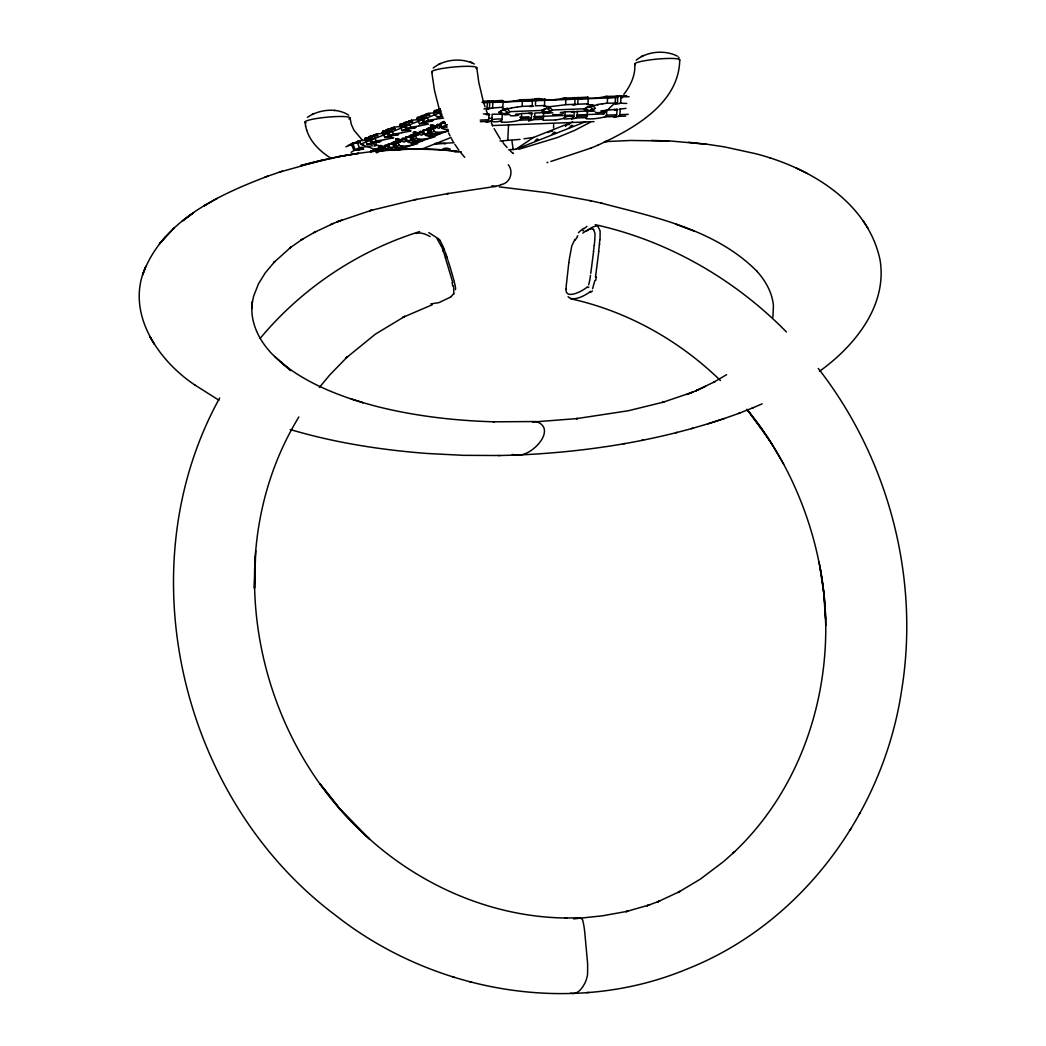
<?xml version="1.0" encoding="UTF-8"?>
<svg xmlns="http://www.w3.org/2000/svg" width="1046" height="1046" viewBox="0 0 1046 1046"><rect width="100%" height="100%" fill="white"/><g stroke="black" fill="none" stroke-linecap="round" stroke-linejoin="round"><path stroke-width="1.5" d="M588.715 106.522L585.42 108.941L589.447 110.562M572.424 104.94A28.83 1.752 -3.7 0 1 572.868 104.796L574.803 104.312L575.039 97.984M616.395 103.41L617.506 103.136L617.702 96.219M586.989 104.325A20.384 1.242 -3.7 0 1 588.061 103.802L588.192 97.291A6.616 1.255 78.1 0 0 588.048 98.272M819.005 562.003C840.396 665.282 810.912 780.473 732.788 853.418L734.593 851.758L723.571 861.564L700.323 879.15L677.991 892.486L680.318 891.284L657.319 901.979L659.778 900.998L646.873 905.784L649.736 904.816L625.887 911.628L628.463 911.118L602.483 915.799L573.613 918.898M553.569 127.978L553.648 124.644M440.928 112.654L439.686 108.862M549.699 112.092L552.314 110.235L550.549 107.96M517.404 107.045L517.535 107.019A20.201 1.229 -3.7 0 0 522.176 106.365L522.372 100.05A2.432 1.334 -86.9 0 0 522.072 99.801A6.603 3.543 -66.2 0 0 520.45 100.194M560.944 105.332A18.841 1.138 -3.7 0 0 565.651 104.665L565.794 98.311A2.445 1.373 -86.3 0 0 565.546 98.115M617.506 103.136L607.334 103.162L607.556 96.807M491.816 108.156L492.666 107.986L492.784 101.07M544.678 98.939L544.548 105.489L535.434 105.842L535.644 99.566M566.082 288.866C564.84 300.437 583.053 290.919 587.146 287.035M577.575 104.273L578.255 97.971M619.206 103.462L620.683 103.201L620.958 96.245M488.338 108.549L489.45 108.3L489.79 101.41M492.666 107.986L502.878 107.215L503.139 100.743A6.616 1.255 78.1 0 0 502.904 101.58M529.851 106.587A28.83 1.752 -3.7 0 1 530.296 106.457L532.153 105.986L532.401 99.527M575.195 98.782L566.082 99.135M588.427 98.272L578.399 98.664M617.938 97.121L607.739 97.513M255.224 556.969L254.453 588.31L255.721 550.719M489.829 101.527L489.816 101.462A5.243 1.687 81.9 0 0 488.744 100.991L488.286 101.174A37.264 4.668 -5.3 0 0 487.619 101.567L486.874 108.993L487.58 108.732M483.383 113.909L489.031 114.145L488.626 119.767L480.258 120.094M502.015 119.257L502.381 114.184L492.221 114.197L491.829 119.649C509.206 116.812 501.439 123.585 490.391 121.336M521.326 118.499L521.679 113.543L531.708 113.151L531.355 118.106L521.326 118.499L519.744 120.172A18.41 2.301 -5.3 0 1 513.403 121.506L510.03 121.924A7.584 0.954 -5.3 0 1 503.165 122.199L501.74 122.003M543.672 117.636L534.558 117.989L534.911 113.02L544.025 112.667L542.626 119.715L543.266 120.238L555.439 119.963M564.814 116.812L565.167 111.857L574.28 111.491L573.927 116.459C565.507 114.825 556.119 121.192 572.881 118.106M577.484 111.373L577.13 116.328L587.159 115.949L587.512 110.981L576.738 111.517M586.884 118.695L588.31 118.878A7.584 0.954 -5.3 0 0 595.174 118.629L598.482 118.185A18.41 2.301 -5.3 0 0 604.823 116.864L606.419 115.465L606.837 110.118L617.048 109.346L616.656 114.799A4.668 1.425 -85.1 0 1 615.623 116.132M625.979 108.379L620.265 109.046L619.86 114.668L628.228 114.354M251.825 307.955L251.772 308.635L252.374 301.666C249.589 319.631 257.447 337.518 269.201 350.789C272.758 356.189 312.375 388.759 274.588 356.49M600.051 239.822L600.116 230.931L597.763 226.028A52.378 16.004 -61.5 0 0 586.231 231.362M772.902 317.265L773.425 305.694C772.301 292.592 765.45 280.746 756.807 271.11L757.186 271.515C715.974 229.702 655.515 217.306 600.757 203.016L602.091 203.29L589.63 200.544M508.108 109.647L509.742 111.883L507.062 113.753M587.159 115.949L586.466 117.479A18.37 2.301 -5.3 0 0 586.728 118.708M599.646 243.823L599.515 245.052M594.285 245.274L594.468 243.496A65.833 13.912 -80.2 0 0 594.756 240.332L595.03 233.559L593.683 229.675M507.794 140.007L508.565 124.579M593.579 251.498L590.768 273.346M598.796 251.419L595.841 274.327M568.828 262.585L566.317 285.153A72.318 35.028 -76 0 0 566.03 288.892M546.783 112.21L542.835 110.497L546.339 108.117M590.493 275.242L590.297 276.615A66.055 14.121 -80.2 0 1 589.866 279.779L588.637 284.957M595.736 274.98L595.436 277.072M594.913 280.433L592.559 288.722M594.926 108.549L592.481 110.392M252.321 302.386L253.642 296.149L258.48 283.832L265.292 272.836L274.823 261.474L273.738 262.559L291.115 247L289.507 248.216L302.922 238.867L300.908 240.135L315.814 231.506M455.52 289.703L455.546 287.532M569.233 128.07L570.933 125.847A10.708 3.295 -67.5 0 1 572.123 125.324L572.973 125.978M145.368 267.423C125.193 312.676 157.959 360.478 194.948 385.046M145.773 266.351L142.622 274.98C161.476 221.229 218.183 194.948 267.841 176.159M453.899 294.109L453.572 285.924M219.66 397.977C125.768 567.991 180.579 798.556 334.55 914.544L335.688 915.42C433.083 992.066 571.417 1017.183 687.039 969.041C801.511 923.84 882.732 812.703 901.325 692.295L901.534 690.87C920.127 577.993 888.499 458.514 818.299 368.454M368.754 137.078L371.278 142.884L376.978 142.164A28.935 2.824 -9 0 0 378.757 141.929L380.077 141.772M386.066 130.227L388.589 136.019L394.29 135.313A28.935 2.824 -9 0 0 396.068 135.078L398.317 134.803M403.377 123.376L405.887 129.168L411.601 128.462A28.935 2.824 -9 0 0 413.366 128.227L415.21 128.004M420.675 116.524L423.199 122.317L428.899 121.611A28.935 2.824 -9 0 0 430.677 121.375L432.011 121.205M528.635 120.761L528.897 120.512A39.722 4.982 -5.3 0 1 529.603 120.107L529.995 119.911M503.034 141.72L502.145 141.694M298.855 416.988C216.823 550.967 253.289 736.907 369.539 838.997L340.395 809.526L320.05 783.885L340.735 809.826L363.511 833.466M849.967 830.367L851.065 828.484M859.237 814.389L860.296 812.572M534.898 141.132L536.402 139.484A10.735 3.295 -67.5 0 1 537.579 139.026L538.35 139.759M552.236 134.215L553.765 132.607A10.722 3.295 -67.5 0 1 554.929 132.162L555.661 132.934M351.208 144.021L354.032 150.441L357.471 150.009M574.895 239.403L571.783 245.954L569.39 258.78A180.84 88.243 -75.9 0 0 568.854 262.585M623.808 94.362C630.542 85.772 635.707 75.077 634.726 63.911M319.344 387.491L329.725 374.991L347.703 356.49L345.899 358.15L375.383 334.145L404.972 316.284L402.618 317.487L432.194 304.791M442.04 149.46L444.628 148.31A10.708 8.394 30.3 0 1 447.479 148.257L450.225 149.133M260.219 338.303C301.732 288.474 357.693 250.896 419.642 231.624M165.634 236.54L159.358 243.849L174.146 228.041L172.812 229.362M613.963 117.4L614.198 117.204A39.722 4.982 -5.3 0 1 614.917 116.799L615.296 116.603M404.828 122.67L407.195 128.658L412.516 128.096A29.38 2.863 -9 0 1 414.085 127.939L414.451 127.913M577.157 236.514L577.823 235.755M433.227 68.016C444.302 59.177 461.744 57.569 474.335 64.015M636.216 60.132C647.291 51.267 664.72 49.711 677.324 56.118M352.659 143.315L355.248 149.761L358.503 149.421M422.139 115.818L424.493 121.807L429.828 121.244A29.366 2.863 -9 0 1 431.383 121.088L431.75 121.061M577.013 114.968L603.32 113.949L615.466 102.469M307.341 117.335C318.952 109.464 336.655 107.28 348.71 115.178M590.506 291.363C585.028 295.913 572.803 301.954 568.096 296.698M582.831 230.918L583.616 230.29M530.44 99.854L532.153 99.841A37.264 4.668 -5.3 0 0 533.512 99.422C540.704 96.729 546.43 101.37 553.87 99.697A9.715 1.216 -5.3 0 0 555.426 99.527L555.923 99.475M819.436 371.356C854.438 346.2 887.649 305.772 880.039 259.866C867.722 201.721 809.277 167.504 755.67 153.71L724.407 146.871L707.567 144.322L670.277 140.988L651.397 140.412M571.456 118.865L573.496 118.734A41.905 5.256 -5.3 0 0 574.699 118.355L575.378 118.133M486.076 122.225L486.246 122.121A41.905 5.256 -5.3 0 1 486.874 121.767L487.253 121.571M365.185 138.242L364.596 139.314L367.224 144.479A20.541 2 -9 0 1 372.991 144.021L374.743 144.034M382.836 131.26L382.248 132.319L384.876 137.497A19.299 1.883 -9 0 1 390.576 137.052L393.701 137.784L384.261 139.706M508.565 149.813L515.979 149.238L533.512 137.457L572.659 121.951M451.284 296.763L438.941 302.634L430.9 303.876M381.646 149.33L383.908 146.61L397.271 141.328L398.16 142.844M416.269 135.627L418.57 133.012L414.844 131.691M726.617 374.69L713.594 382.3M434.43 110.837C431.828 114.746 438.039 118.512 441.857 115.714M400.134 124.409L399.546 125.468L402.174 130.645A19.299 1.883 -9 0 1 407.875 130.201L411.013 130.92L401.572 132.855M417.446 117.557L416.857 118.616L419.485 123.794A19.299 1.883 -9 0 1 425.186 123.35L428.311 124.069L418.884 126.004M354.032 150.441L352.267 151.539A154.285 62.982 61.9 0 0 351.129 152.324M217.202 198.361L203.669 206.101L205.97 204.807M590.14 122.304L574.659 130.384L557.413 137.51L518.803 149.277M355.248 149.761L359.366 147.708L356.987 141.615A2.445 2.354 45.5 0 1 357.379 141.341M444.119 121.519C438.614 121.951 439.778 128.697 444.485 129.312A7.963 5.452 41.1 0 0 445.243 129.299M433.541 128.789L435.894 126.213M398.879 142.518L401.285 139.968L397.48 138.543M377.763 151.121L379.28 150.48M313.473 232.8L333.452 223.399M714.941 381.62L695.747 390.851L705.619 386.34M572.567 118.263L572.175 118.46A39.722 4.982 -5.3 0 0 571.456 118.865M312.205 114.223L313.656 113.583M438.954 64.041L440.405 63.401M643.395 55.503L641.407 56.392M597.763 145.263C632.935 129.024 678.932 104.012 679.743 59.949M752.009 408.188L762.142 403.848M697.185 390.21L698.689 389.583L686.817 394.512L692.962 392.067L662.301 402.462L664.014 401.978L628.306 410.751L576.215 418.675L577.85 418.518L532.492 422.048M550.85 161.476L590.99 148.061M590.375 148.323L598.338 145.028M330.523 224.589L342.761 219.647M516.933 455.062L517.665 455.023C593.226 451.689 668.904 439.202 740.006 412.909M413.366 137.026L413.981 136.712L411.235 136.83A19.299 1.883 -9 0 0 405.534 137.274L408.476 142.4L417.563 143.668L411.876 145.25A17.494 2.197 -5.3 0 1 402.762 146.179L399.48 145.486L396.97 140.661L393.257 142.138L395.597 146.715L399.31 145.25M430.677 130.175L431.318 129.874L428.585 129.979A19.299 1.883 -9 0 0 422.846 130.41L425.787 135.535L434.861 136.817L429.174 138.399A17.494 2.197 -5.3 0 1 420.061 139.327L416.792 138.634L414.281 133.81L410.568 135.274L412.895 139.863L416.609 138.399M500.681 184.894L501.596 184.527M348.2 145.342L355.483 142.884A34.296 4.302 -5.3 0 0 358.32 142.714L360.452 142.491L358.425 142.452A39.46 4.942 -5.3 0 0 356.49 142.491L355.326 142.518L359.994 140.674A17.743 2.223 -5.3 0 0 367.734 139.889L370.297 139.458A7.44 0.928 -5.3 0 0 373.108 138.334L372.062 138.02M411.614 120.238L407.495 121.859L408.659 121.833A39.46 4.942 -5.3 0 1 410.594 121.807L412.621 121.833M440.091 108.954L436.587 110.34A18.2 2.275 -5.3 0 1 440.863 110.536M345.951 146.78L351.129 144.74M352.424 144.217L356.712 142.518M364.636 139.393L368.676 137.784M372.559 135.719A5.426 4.812 70 0 0 370.153 136.268L369.983 137.274L373.697 135.797L376.285 140.896A19.103 1.857 -9 0 0 383.542 139.837L383.66 139.811M382.274 132.397L385.987 130.933M389.87 128.867A5.426 4.812 70 0 0 387.465 129.416L387.281 130.423L390.995 128.946L393.597 134.045A19.103 1.857 -9 0 0 400.853 132.986L400.906 132.973M399.585 125.546L403.298 124.082M404.593 123.572L408.306 122.094L410.895 127.194A19.103 1.857 -9 0 0 418.165 126.135L418.322 126.095M416.896 118.695L420.61 117.23M421.904 116.707L425.944 115.112A39.46 4.942 -5.3 0 1 427.906 114.942L429.932 114.982L427.801 115.204A34.296 4.302 -5.3 0 1 424.964 115.374L419.59 117.074A17.089 2.144 -5.3 0 1 424.728 117.453L424.99 117.623A8.695 1.085 -5.3 0 1 422.153 118.943L420.414 119.244M433.868 111.974L438.156 110.275L440.981 115.818M379.946 151.186L360.556 144.178L440.366 112.576M367.224 144.479L371.278 142.884M369.983 137.274L372.572 142.361L376.285 140.896M384.876 137.497L388.589 136.019M387.281 130.423L389.883 135.509L393.597 134.045M402.174 130.645L405.887 129.168M407.195 128.658L410.895 127.194M419.485 123.794L423.199 122.317M424.493 121.807L428.546 120.198A20.332 1.987 -9 0 0 435.751 119.166L435.803 119.152M382.561 148.493L382.13 148.545A28.935 2.824 -9 0 1 380.352 148.793L374.651 149.5L370.598 151.108L371.16 152.206M377.07 151.186L375.945 148.99L379.659 147.512A19.103 1.857 -9 0 0 386.928 146.453M399.873 141.641L399.52 141.681A28.935 2.824 -9 0 1 397.663 141.929L388.249 144.113L391.165 149.251L399.297 150.114M405.56 137.261L414.974 135.078A28.935 2.824 -9 0 0 416.739 134.842L417.171 134.777M422.859 130.41L432.286 128.227A28.935 2.824 -9 0 0 434.051 127.991L434.482 127.926M448.42 131.208L446.158 131.535A18.475 2.314 -5.3 0 1 437.699 132.358A7.963 7.544 -39.1 0 1 436.77 132.411L434.26 131.404L430.207 133.012L427.866 128.423L431.92 126.828A20.332 1.987 -9 0 0 439.124 125.795L439.176 125.782M401.219 139.759L414.569 134.463L415.04 136.111M418.518 132.907L431.88 127.612L432.73 129.168M445.021 122.421L435.829 126.056L432.26 124.84M378.665 150.768L378.744 150.742A11.82 10.774 68.4 0 0 380.862 149.722L379.986 148.401M390.589 148.702L394.303 147.238L391.962 142.648M407.888 141.851L411.601 140.373L409.261 135.797M425.199 134.999L428.912 133.522L426.572 128.946M442.17 128.279L446.459 126.579L443.896 121.545M393.662 149.787L399.703 148.114A42.729 5.361 -5.3 0 0 402.017 147.983L405.011 147.695L403.155 147.669A40.506 5.073 -5.3 0 0 400.723 147.708L398.788 147.761L402.749 146.192M410.96 142.936L417.014 141.262A42.729 5.361 -5.3 0 0 419.315 141.132L422.323 140.844L420.466 140.818A40.506 5.073 -5.3 0 0 418.034 140.857L416.19 140.909L420.047 139.34M428.272 136.085L434.325 134.411A42.716 5.361 -5.3 0 0 436.627 134.28L439.621 133.993L437.764 133.966A40.493 5.073 -5.3 0 0 435.345 134.006L433.502 134.058L437.686 132.358M399.546 149.892L447.91 130.75M422.414 148.846L451.166 137.471M515.979 149.238L585.119 121.859M501.779 184.449C510.474 182.684 513.704 171.322 508.317 164.784M395.793 143.982L394.185 144.596M413.105 137.131L411.496 137.745M430.507 130.24L428.795 130.894M738.489 413.51L753.538 407.587M499.883 185.207L495.268 186.436L491.973 185.639M378.312 150.912L413.392 148.963L441.255 149.787M339.832 220.824L336.851 221.935L372.703 209.867L369.787 210.677L416.583 199.341M279.4 172.159L322.913 159.999M264.769 177.232L282.433 171.099M533.12 119.675L542.9 119.27M575.745 118.002L586.348 117.583M618.369 116.381L625.73 116.054M490.103 121.441L489.397 121.676A39.722 4.982 -5.3 0 1 487.985 122.107L486.952 122.382M532.78 119.793L532.126 120.015A41.905 5.256 -5.3 0 1 530.937 120.382L528.688 120.839M618.081 116.485L617.428 116.694A41.905 5.256 -5.3 0 1 616.238 117.074L616.029 117.126M502.956 101.344A18.161 2.275 -5.3 0 1 502.538 100.442L490.77 101.083A40.114 5.034 -5.3 0 1 489.62 101.449L487.423 101.867M615.636 103.619L614.93 103.933L615.741 96.546A40.114 5.034 -5.3 0 1 616.329 96.206L605.621 96.441M708.077 423.813L724.368 418.544M574.725 98.18L573.012 98.206A40.114 5.034 -5.3 0 1 573.6 97.866L563.899 98.063A16.435 2.066 -5.3 0 1 556.001 99.488M436.221 127.599L435.476 127.756M546.953 162.575L547.908 162.313M675.677 432.796L677.377 432.351M615.113 109.817L616.97 109.372M691.223 428.69L692.962 428.232M412.621 121.859L410.49 122.055A34.296 4.302 -5.3 0 1 407.652 122.225L402.279 123.925A17.089 2.144 -5.3 0 1 407.43 124.304L407.692 124.474A8.695 1.085 -5.3 0 1 404.841 125.795L403.102 126.095M395.31 128.71L393.191 128.919A34.296 4.302 -5.3 0 1 390.341 129.076L384.967 130.776A17.089 2.144 -5.3 0 1 390.119 131.155M504.015 109.712L501.034 110.968A1.883 1.778 44.9 0 0 500.236 112M488.94 114.158L487.083 114.655A28.621 2.34 -0.9 0 0 486.795 114.746M531.63 113.164L529.773 113.635A28.83 1.752 -3.7 0 0 529.328 113.766M532.153 105.986L522.202 106.365M574.28 111.491L572.41 111.961A28.83 1.752 -3.7 0 0 571.9 112.118M589.604 110.758L592.677 108.653L589.8 106.98A10.735 9.492 -56.2 0 0 586.963 107.11L583.877 109.202L586.767 110.876A10.735 9.492 -56.2 0 0 589.604 110.758A5.688 2.367 8.1 0 0 590.859 110.771M641.656 440.418L643.382 440.039M339.048 156.573L358.673 153.304L339.048 156.573L300.777 165.556C330.771 157.292 361.537 151.748 392.59 149.8M383.712 148.284L382.836 148.271A29.366 2.863 -9 0 0 381.28 148.414L375.945 148.99M441.255 125.402L439.83 125.664M487.384 109.006L489.659 108.562M418.269 134.594L417.459 134.568A29.38 2.863 -9 0 0 415.89 134.712L410.568 135.274M620.265 109.046L619.415 109.202M414.373 199.812L448.407 193.484L446.851 193.745L496.092 186.345M491.607 108.196L491.607 108.196A56.275 2.327 -6.3 0 1 490.234 108.509M546.783 112.458L550.078 110.588L547.463 108.666A10.708 9.479 -56.2 0 0 544.639 108.719L541.344 110.575L543.959 112.497A10.708 9.479 -56.2 0 0 546.783 112.445A5.622 2.406 8.3 0 0 549.987 112.262M577.157 104.352L575.143 104.705A28.399 1.726 -3.7 0 1 574.162 104.875L573.914 104.914M576.634 111.53L574.633 111.896A28.399 1.726 -3.7 0 1 573.653 112.053L573.391 112.092M616.225 109.804L616.421 109.765A28.621 1.151 -6.5 0 0 617.467 109.582L617.82 109.516M533.368 106.221L532.715 106.339A28.399 1.726 -3.7 0 1 531.603 106.522L531.394 106.561M532.859 113.413L532.061 113.543A28.399 1.726 -3.7 0 1 531.08 113.7L530.871 113.726M367.081 146.545L372.389 145.76M363.603 149.173L359.471 149.735M366.597 146.636L366.597 146.636A20.24 2.184 -9.4 0 1 359.549 147.617M617.689 103.711L615.623 104.038M569.612 124.304L569.181 124.382A8.695 1.085 -5.3 0 0 565.245 125.742M436.457 119.048L442.353 118.237M385.804 132.947L387.504 132.646A8.695 1.085 -5.3 0 0 390.38 131.325L389.975 131.181M489.763 114.629L489.358 114.694A28.556 2.314 -1 0 1 488.417 114.838L488.234 114.864M623.298 443.805L625.037 443.53M552.615 131.142L550.941 131.43A7.44 0.928 -5.3 0 0 548.078 132.554M511.416 107.921L517.312 107.045M597.397 104.508L602.104 103.842M514.37 100.939L511.507 101.305A7.584 0.954 -5.3 0 1 504.643 101.567L503.061 101.331M599.515 97.631L596.651 97.997A7.584 0.954 -5.3 0 1 589.787 98.259L588.205 98.023M500.053 140.988L520.019 139.38M524.059 138.804L533.512 137.457M436.94 112.458L439.542 112.04A7.44 0.928 -5.3 0 0 440.811 111.765M483.932 108.941L489.45 108.3M601.777 110.876L601.646 110.889A20.279 1.072 -4.7 0 0 606.209 110.157M601.555 110.902L600.849 110.981M517.051 114.197L517.103 114.197A20.201 1.229 -3.7 0 0 521.653 113.543M434.469 144.008L443.151 143.537A9.715 1.216 -5.3 0 1 444.132 143.59L444.406 143.629M435.633 127.625L434.757 127.717A29.366 2.863 -9 0 0 433.201 127.86L427.866 128.423M516.802 114.236L515.351 114.367M560.251 105.411L549.817 106.705L543.802 106.051A19.024 1.151 -3.7 0 1 544.574 105.489M560.368 112.523L560.368 112.523A18.841 1.138 -3.7 0 0 565.141 111.857M400.88 141.341L400.147 141.419A29.38 2.863 -9 0 0 398.591 141.563L393.257 142.138M389.883 135.509L395.218 134.947A29.38 2.863 -9 0 1 396.774 134.79L397.14 134.764M372.572 142.361L377.907 141.798A29.366 2.863 -9 0 1 379.463 141.655L379.829 141.615M589.173 111.386L586.623 111.569M602.326 103.829L602.195 103.842A20.109 1.281 -3 0 0 606.85 103.162M504.185 114.668L509.873 114.459M360.831 149.199L362.91 149.042M375.488 151.212C404.031 148.401 432.952 147.813 461.404 151.945M605.176 141.615L630.424 140.478L668.642 140.975M379.097 150.48L376.416 150.637A20.541 2 -9 0 0 370.585 151.108M604.353 141.681L607.582 141.458M586.597 992.602L589.133 992.458M482.912 101.214L488.678 100.991M520.49 99.749L531.028 99.514A40.114 5.034 -5.3 0 0 530.427 99.854M587.643 97.134L576.085 97.775A37.264 4.668 -5.3 0 1 574.725 98.18M626.646 95.631L618.814 96.114A37.264 4.668 -5.3 0 1 617.467 96.52L615.466 96.899M481.945 102.403L489.894 102.103M493.097 101.972L503.283 101.58M522.608 100.821L532.636 100.442M535.827 100.311L544.94 99.958M621.141 96.925L629.091 96.69M483.383 102.756L488.234 102.573M491.463 102.443L615.95 97.605M565.69 104.665L574.803 104.312M578.007 104.195L588.035 103.802M509.781 111.661L542.835 110.379M552.353 110L585.394 108.719M488.835 118.394L491.934 118.276M519.77 117.204L529.054 116.838M533.695 116.655L572.371 115.152M606.471 115.191L616.656 114.799M480.349 121.702L487.567 121.428M519.744 120.172L530.309 119.767M604.876 116.864L615.61 116.446M492.313 125.572L594.05 121.624M434.848 143.524L454.121 142.779M454.422 151.918L459.063 151.735M290.226 429.527C334.955 442.798 381.319 450.002 427.788 453.519L463.483 455.337L499.962 455.52M396.709 143.577L393.937 143.681A19.299 1.883 -9 0 0 388.236 144.126M498.602 455.559L517.665 455.023C532.44 456.396 557.727 428.35 536.023 421.538L493.124 421.813L494.313 421.826C453.938 420.649 413.536 415.968 374.39 405.835L362.661 402.566M412.189 149.003L413.392 148.963M428.546 120.198C426.977 115.439 421.943 114.262 429.239 113.256A17.743 2.223 -5.3 0 0 436.98 112.471M443.962 149.395L446.145 149.421M437.934 124.356L440.039 125.481L439.791 127.795A10.722 4.38 61.9 0 1 438.627 128.292L436.522 127.167L436.77 124.84A10.722 4.38 61.9 0 1 437.934 124.356M516.763 455.075L512.305 454.474M595.004 111.138L591.944 111.19A11.82 4.615 87.8 0 1 590.898 110.601M552.706 112.785L543.292 113.23M444.145 149.552L446.224 149.63M380.299 145.394L383.843 146.518M620.683 103.201L626.763 103.449M334.275 110.458L334.982 110.484M439.255 149.63L456.854 151.304M499.295 186.868L547.476 192.752L591.003 200.832M503.963 113.831L500.289 112.197M688.543 142.269L706.155 144.204M589.643 104.966L587.146 104.391M570.475 298.725C626.92 311.067 679.194 340.329 720.485 380.574M395.31 128.684L393.283 128.658A39.46 4.942 -5.3 0 0 391.348 128.684L390.184 128.71L394.303 127.089A16.71 2.092 -5.3 0 0 403.181 126.108M620.801 97.422L622.501 97.775M603.32 113.949L604.039 114.106M360.556 144.178L363.393 144.766M595.239 224.681C667.753 240.632 734.58 279.112 786.474 332.013M770 157.946L770.719 158.142M570.737 993.138C577.667 995.138 582.517 987.934 585.132 982.612A28.713 11.218 87.8 0 0 586.244 979.906L587.303 975.97A13.049 5.099 87.8 0 0 587.591 973.878L587.643 964.778A105.528 41.239 87.8 0 0 587.512 962.385L584.662 931.398A86.4 33.773 87.8 0 0 583.916 925.945L582.831 920.663A6.106 2.38 87.8 0 0 582.151 919.159L579.837 917.734L564.814 918.061L567.259 918.035C491.515 917.473 417.812 884.864 363.093 833.087M452.473 976.794L454.5 977.395M469.706 981.763L471.811 982.377M593.069 106.287L594.664 107.307A1.844 0.902 -77.6 0 1 594.913 108.379M351.508 399.075C326.091 390.485 301.091 379.162 280.38 361.798M675.572 224.119L694.387 231.218M428.808 232.591L436.404 237.494L441.137 245.993M472.151 62.695L470.386 61.962M807.447 173.531L796.176 167.975M218.915 400.213L194.634 384.836M331.582 158.561C320.612 151.958 310.544 142.426 306.596 129.939M437.816 238.161L439.751 240.083M510.226 150.833L513.259 153.54L512.514 152.873M362.609 140.452L353.94 130.188L351.338 124.435L350.005 117.819M593.396 229.349L593.082 229.035A46.822 14.226 -61.8 0 0 582.805 233.166M507.075 147.578L503.231 143.08M464.712 157.305L460.619 152.507M395.78 139.275L397.271 141.328M746.922 409.313C796.673 469.589 825.046 549.228 825.712 625.743M747.498 410.006L761.946 429.122L773.295 446.341M747.367 409.875L769.83 440.732L783.689 464.176M678.436 57.099L679.05 57.896M439.869 240.227L442.955 246.189A65.833 35.616 73.7 0 1 444.184 249.327M458.828 150.14L454.866 144.387M868.232 228.656L863.185 220.863M500.341 139.131L494.13 128.645M451.571 138.83L453.153 141.602M431.854 127.573L430.403 125.585M414.569 134.463L413.078 132.397A4.838 1.085 9 0 1 415.327 131.953M379.881 148.179L378.443 146.1M441.373 113.53L441.909 114.589M431.92 126.828L434.26 131.404M379.659 147.512L381.542 151.212M374.651 149.5L375.998 152.154M448.538 132.947L450.042 135.941M491.332 122.879L492.718 125.821M438.156 110.275L438.235 109.569A4.89 4.537 51.8 0 1 439.817 108.784M425.918 115.034L426.219 114.197A2.445 2.354 45.5 0 1 426.624 113.922M408.267 122.016L408.581 121.179A2.458 2.367 42.5 0 1 408.986 120.905M390.969 128.867L391.269 128.043A2.458 2.367 42.5 0 1 391.675 127.756M373.697 135.797L373.958 134.895A2.458 2.367 42.5 0 1 374.363 134.62M486.233 110.235L487.436 113.504M444.171 249.327L444.798 251.079M442.641 249.929L443.073 251.118M446.93 257.198L447.74 259.656M445.243 257.381L452.787 282.616M448.146 260.899L449.139 263.997M484.01 103.554L485.096 106.914M449.335 264.625L450.107 267.109M450.303 267.737L452.33 274.627M439.359 109.49L434.6 90.976L431.75 72.004M452.421 274.941L453.206 277.752M482.99 100.141L478.793 82.399L476.741 67.637M453.454 278.681L454.173 281.374M305.001 122.186L305.654 126.318M305.576 126.017L306.687 130.266M455.363 286.486L455.049 285.022A66.055 35.59 73.8 0 0 454.382 282.42M820.156 568.357L823.673 592.454L825.569 619.18M511.912 140.53L513.207 149.63M306.125 122.853A22.62 2.837 -5.3 0 1 327.516 117.152A22.62 2.837 -5.3 0 1 348.867 118.956M635.406 64.63A22.62 2.837 -5.3 0 1 656.443 59.164A22.62 2.837 -5.3 0 1 679.39 60.42M432.416 72.514A22.62 2.837 -5.3 0 1 454.265 66.97A22.62 2.837 -5.3 0 1 476.061 68.526M619.807 114.563A4.668 2 87 0 1 618.487 116.067M565.938 126.069A16.749 2.105 -5.3 0 1 565.52 125.978M587.904 111.268A8.041 1.124 1.2 0 1 590.637 110.889M586.479 111.504A20.384 1.242 -3.7 0 1 587.538 110.981M598.181 104.796A7.884 1.7 -7.6 0 1 591.33 105.607M591.225 106.104A20.567 8.041 87.8 0 1 592.376 105.058M592.821 104.783A7.361 1.281 -5.3 0 1 590.375 104.757M592.088 110.157A5.962 2.118 7.1 0 1 590.624 110.275M506.016 108.902A7.95 1.713 -7.6 0 1 502.838 108.274M506.813 108.627A7.257 1.687 -8.1 0 0 510.644 108.274A8.551 1.098 -7.4 0 0 511.559 107.999M506.081 109.412A20.567 8.041 87.8 0 1 507.245 108.366M506.316 108.509A13.023 1.177 1.1 0 1 507.035 108.47M501.949 107.699A20.292 1.098 -4.3 0 1 502.538 107.241M506.369 109.059A4.982 2.314 -18.8 0 1 508.395 109.49M503.963 109.503A4.877 2.262 -13.1 0 1 506.003 109.215M505.506 113.569A5.962 2.118 7.1 0 1 503.924 113.504M506.8 114.472A11.82 4.615 87.8 0 1 505.767 113.909M506.826 113.609A5.688 2 7 0 1 505.78 113.7M546.43 108.353A4.825 1.726 -11.6 0 1 550.288 108.117M591.631 105.855A4.982 2.249 -17.1 0 1 593.304 106.143M588.872 106.81A4.982 1.817 -11.8 0 1 591.029 106.444M520.437 99.749A17.704 2.223 -5.3 0 1 514.436 100.952M605.582 96.441A17.704 2.223 -5.3 0 1 599.567 97.644M605.595 96.886A6.603 3.543 -66.2 0 1 607.203 96.52M588.1 98.036A18.161 2.275 -5.3 0 1 587.682 97.134M563.859 98.546A6.616 3.609 -63.8 0 1 565.52 98.167M544.757 100.22A6.642 1.124 77.3 0 1 544.783 99.265M501.335 114.55A20.475 1.399 -2.7 0 1 502.093 114.184M492.012 120.002A4.668 2.184 80.1 0 1 490.443 120.944M488.783 120.395A4.668 1.634 88.5 0 1 487.593 121.048M531.329 118.015A4.668 1.425 -85.1 0 1 530.322 119.44M534.506 117.884A4.668 2 87 0 1 533.185 119.375M573.901 116.354A4.668 1.425 -85.1 0 1 572.894 117.793M577.065 116.224A4.668 2 87 0 1 575.758 117.727M543.162 113.19A19.024 1.151 -3.7 0 1 544.051 112.667M501.583 122.016A18.37 2.301 -5.3 0 1 501.296 120.891M563.114 118.486A17.167 2.157 -5.3 0 1 555.504 119.976M491.502 100.821A5.831 2.615 88.2 0 1 492.758 101.214M616.826 96.258A5.831 1.935 87.4 0 1 617.702 95.944M619.559 96.127A5.243 2.393 -85.9 0 1 620.984 96.049M531.525 99.579A5.831 1.935 87.4 0 1 532.388 99.265M534.258 99.435A5.243 2.393 -85.9 0 1 535.683 99.357M574.097 97.919A5.831 1.935 87.4 0 1 574.96 97.605M576.83 97.788A5.243 2.393 -85.9 0 1 578.255 97.709M607.216 96.493A2.432 1.334 -86.9 0 1 607.465 96.663M486.704 114.367A7.414 1.216 8.2 0 1 486.115 114.354M487.214 108.771A59.007 2.301 -6.6 0 1 487.933 108.601M614.656 109.935A28.556 1.164 -6.4 0 1 615.087 109.817M614.46 109.438A7.505 0.968 2.9 0 1 613.937 109.451M619.48 103.476A55.739 4.589 -0.7 0 1 617.99 103.724M615.466 103.619A59.413 4.746 -1 0 1 616.199 103.41M529.158 113.321A7.832 1.046 4.2 0 1 528.583 113.334M532.767 106.012A8.446 0.941 -18.6 0 1 532.676 106.143M571.731 111.661A7.832 1.046 4.2 0 1 571.155 111.674M604.091 111.647A10.421 2.798 5.7 0 1 595.449 112.537M563.271 113.386A11.362 3.439 6.8 0 1 552.719 114.511M504.8 114.524A10.342 0.928 -18.7 0 1 506.146 113.962M518.698 115.034A10.212 2.445 5.1 0 1 510.226 115.714M444.602 143.59A16.435 2.066 -5.3 0 1 445.57 143.812M436.836 117.06A20.449 1.752 -8.9 0 1 442.68 116.577M443.582 118.159A8.433 0.863 -3.6 0 1 442.863 118.263M432.783 129.416A5.661 0.771 -37 0 1 432.39 129.443M430.769 125.585A4.838 1.111 16.7 0 1 430.442 124.945M431.266 125.193A5.021 1.138 9.6 0 1 432.769 125.154M415.432 136.32A5.635 0.785 -37.3 0 1 415.105 136.058M398.265 143.027A5.661 0.719 -36.4 0 1 397.833 143.119M396.316 139.38A5.021 1.138 18.1 0 1 395.833 138.687M396.512 138.87A4.838 1.085 9.3 0 1 397.951 138.804M376.586 145.106A7.753 1.268 0.1 0 1 373.893 146.048M375.789 145.119A20.567 18.75 68.4 0 1 378.757 145.564M376.22 144.57A7.217 1.164 -3.3 0 1 375.174 145.08M378.835 146.179A5.073 1.177 17.7 0 1 378.495 145.577M379.293 145.76A4.942 1.111 9.3 0 1 380.822 145.708M381.005 149.879A5.779 0.785 -37.2 0 1 380.548 149.996M440.039 123.493A20.632 2.367 -9.5 0 1 445.256 123.101M421.538 132.75A19.103 1.857 -9 0 1 414.281 133.81M404.227 139.602A19.103 1.857 -9 0 1 396.983 140.661M398.683 147.447A4.668 4.001 57.1 0 1 395.532 146.845M397.545 147.944A4.668 4.328 69.1 0 1 394.224 147.381M415.994 140.595A4.668 4.001 57.1 0 1 412.843 139.994M414.844 141.092A4.668 4.328 69.1 0 1 411.523 140.53M433.305 133.744A4.668 4.001 57.1 0 1 430.154 133.143M432.155 134.228A4.668 4.328 69.1 0 1 428.834 133.679M447.152 127.115A4.668 4.328 69.1 0 1 446.38 126.723M426.703 114.066A6.616 5.845 10.4 0 1 429.252 113.556M434.365 110.588A6.629 5.361 87.7 0 1 436.574 110.405M409.078 121.075A6.642 5.805 7.3 0 1 411.627 120.565M420.479 119.257A16.71 2.092 -5.3 0 1 411.627 120.225M417.393 117.283A6.655 5.295 88.8 0 1 419.577 117.139M391.766 127.926A6.642 5.805 7.3 0 1 394.329 127.416M400.082 124.134A6.655 5.295 88.8 0 1 402.265 123.99M374.468 134.777A6.642 5.805 7.3 0 1 377.018 134.267M385.869 132.96A16.71 2.092 -5.3 0 1 377.005 133.927L372.873 135.562L374.037 135.535A39.46 4.942 -5.3 0 1 375.972 135.509L378.011 135.535L375.88 135.771A34.296 4.302 -5.3 0 1 373.043 135.941L367.355 137.758A6.629 5.361 87.7 0 0 365.132 138.007M382.771 130.985A6.655 5.295 88.8 0 1 384.967 130.842M357.471 141.485A6.616 5.845 10.4 0 1 360.02 140.962M367.329 137.758A18.2 2.275 -5.3 0 1 372.154 138.007M368.676 136.961A4.877 4.537 51.7 0 1 371.448 136.228M385.987 130.109A4.877 4.537 51.7 0 1 388.759 129.377M404.776 122.565A5.426 4.812 70 0 1 407.182 122.016M403.298 123.258A4.877 4.537 51.7 0 1 406.057 122.526M422.087 115.714A5.426 4.812 70 0 1 424.48 115.165M420.597 116.407A4.877 4.537 51.7 0 1 423.369 115.661M352.607 143.224A5.426 4.812 70 0 1 355.012 142.661M351.129 143.917A4.877 4.537 51.7 0 1 353.888 143.171M445.217 129.377A18.449 2.314 -5.3 0 1 448.159 129.403M447.44 124.67A10.133 3.334 -8.1 0 1 442.38 126.501M431.214 131.09A11.205 4.432 -6.5 0 1 423.421 134.359M413.902 137.941A11.205 4.432 -6.5 0 1 406.11 141.21M396.591 144.806A11.205 4.432 -6.5 0 1 388.811 148.061M379.07 151.526A10.146 3.321 -7.7 0 1 376.599 152.821M376.089 143.603A10.787 2.419 -17.2 0 1 375.854 144.662M383.477 148.911A7.95 3.046 -13.3 0 1 382.313 149.094M380.718 140.935A8.538 2.994 -19.7 0 1 381.515 140.988M400.788 142.06A7.95 3.046 -13.3 0 1 399.611 142.243M398.029 134.084A8.538 2.994 -19.7 0 1 398.827 134.136M418.099 135.209A7.95 3.046 -13.3 0 1 416.923 135.392M415.327 127.233A8.538 2.994 -19.7 0 1 416.138 127.285M435.398 128.344A7.95 3.046 -13.3 0 1 434.234 128.54M432.639 120.382A8.538 2.994 -19.7 0 1 433.449 120.434M358.399 149.473A54.366 7.727 -10.2 0 1 360.713 149.238M363.001 148.963A6.668 2.184 -17.2 0 1 363.433 148.977M359.523 149.696A57.007 8.368 -10.3 0 1 357.523 149.97M588.833 287.101A19.181 5.831 87.9 0 1 587.146 287.323M594.167 245.392A172.329 35.721 -80.2 0 1 593.461 251.602M593.357 229.453A50.208 14.84 -66.5 0 1 593.579 229.728M578.412 232.735A55.66 16.592 -66 0 1 583.55 228.381M575.025 240.266A26.935 10.029 -70.7 0 1 577.17 237.39M592.441 290.958A23.613 6.132 -81.3 0 1 590.389 292.109M596.312 276.824A67.375 17.39 -79.9 0 1 595.775 280.354M599.306 245.261A174.028 36.702 -80.2 0 1 598.587 251.602M599.75 240.135A72.684 16.396 -79.9 0 1 599.358 244.097M584.269 228.564A61.714 18.344 -66.1 0 1 586.924 226.394M445.308 252.256A172.329 93.839 73.8 0 1 447.008 257.159M453.559 293.508A23.613 11.833 75.5 0 1 451.14 296.397M452.042 282.721A67.375 33.681 74 0 1 452.826 285.963M443.216 251.053A174.028 94.205 73.7 0 1 445.4 257.316M441.32 245.849A72.684 38.388 73.6 0 1 442.837 249.811M416.02 233.493A52.378 19.756 56.1 0 1 430.089 236.553M384.3 146.584L384.928 148.166L386.654 148.859A10.735 4.38 61.9 0 0 387.831 148.388L388.21 146.231L386.052 144.91A10.735 4.38 61.9 0 0 384.876 145.381L384.3 146.584M401.625 139.68L402.2 141.262L403.913 142.008A10.722 4.38 61.9 0 0 405.103 141.563L405.547 139.432L403.416 138.059A10.722 4.38 61.9 0 0 402.226 138.49L401.625 139.68M418.936 132.777L419.616 134.529L421.368 135.143A10.708 4.367 61.9 0 0 422.519 134.62L422.702 132.293L420.57 131.208A10.708 4.367 61.9 0 0 419.433 131.731L418.936 132.777M498.759 112.314L501.557 114.171A10.735 9.492 -56.2 0 0 504.381 114.079L507.532 112.17L504.734 110.301A10.735 9.492 -56.2 0 0 501.897 110.405L498.759 112.314M193.458 212.783L182.383 220.981L193.458 212.783M362.87 402.632L351.364 399.036L362.87 402.632M149.853 336.603L154.141 343.846L149.853 336.603M575.248 104.495A8.446 0.941 -18.6 0 0 575.326 104.352"/></g></svg>
